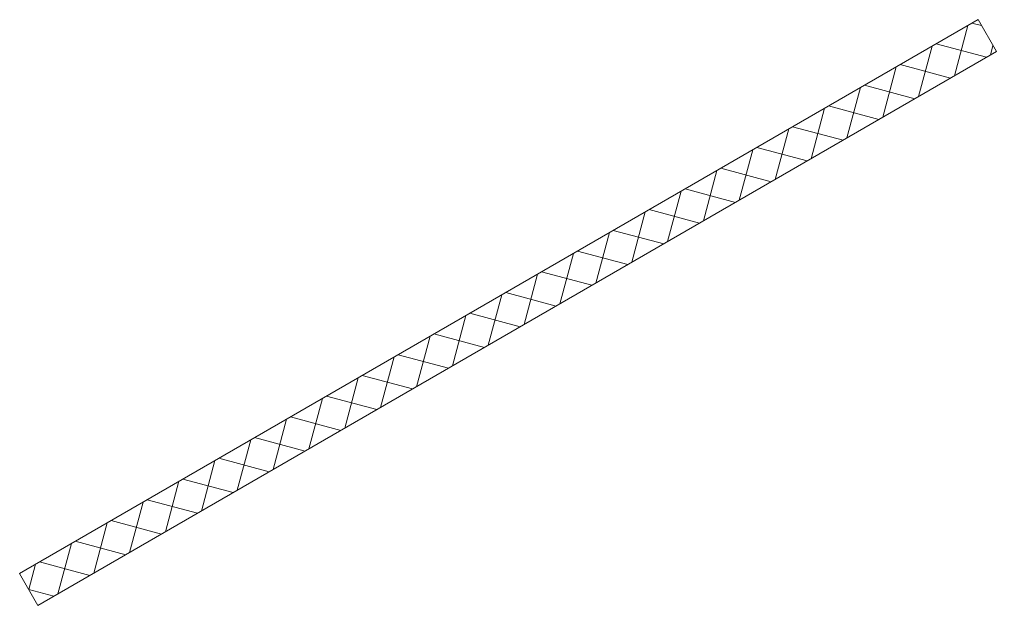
# Model space of a CAD drawing. Header units: millimetres. Extents: x -25 to 2623, y -43 to 1543.
import ezdxf

# ---------------------------------------------------------------- set-up
doc = ezdxf.new("R2010")
doc.units = ezdxf.units.MM
doc.layers.add('0. Tuong ALC', color=4, linetype='Continuous', lineweight=9)

msp = doc.modelspace()

# ---------------------------------------------------------------- hatches: boundary and pattern name
at = {"layer": '0. Tuong ALC'}
h = msp.add_hatch(dxfattribs=at)
h.set_pattern_fill('ANSI37', color=251, scale=25, style=0)
h.set_pattern_definition([(75, (0, 0), (-76.6704, 20.5438), []), (165, (0, 0), (-20.5438, -76.6704), [])])
h.paths.add_polyline_path([(25, -43.3), (2623.1, 1456.7), (2573.1, 1543.3), (-25, 43.3)])

# ---------------------------------------------------------------- linework, layer by layer
at = {"layer": '0. Tuong ALC', "color": 2}
msp.add_lwpolyline([(25, -43.3), (2623.1, 1456.7), (2573.1, 1543.3), (-25, 43.3)], close=True, dxfattribs=at)

doc.saveas('drawing.dxf')
